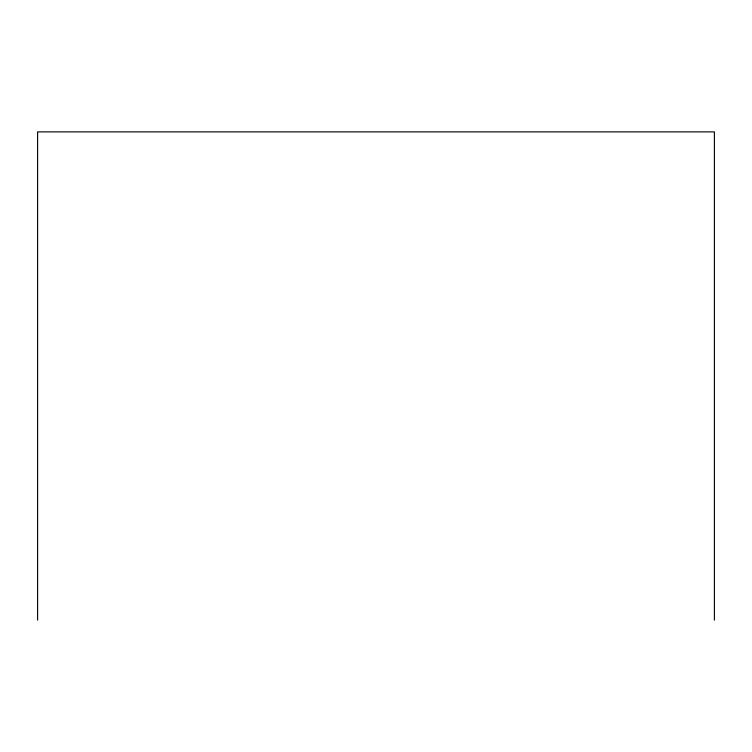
<?xml version="1.0" encoding="UTF-8"?>
<svg xmlns="http://www.w3.org/2000/svg" width="752" height="752" viewBox="0 0 752 752"><rect width="100%" height="100%" fill="white"/><g stroke="black" fill="none" stroke-linecap="round" stroke-linejoin="round"><path stroke-width="1.13" d="M714.4 620.118L714.4 131.882L37.6 131.882L37.6 620.118"/></g></svg>
